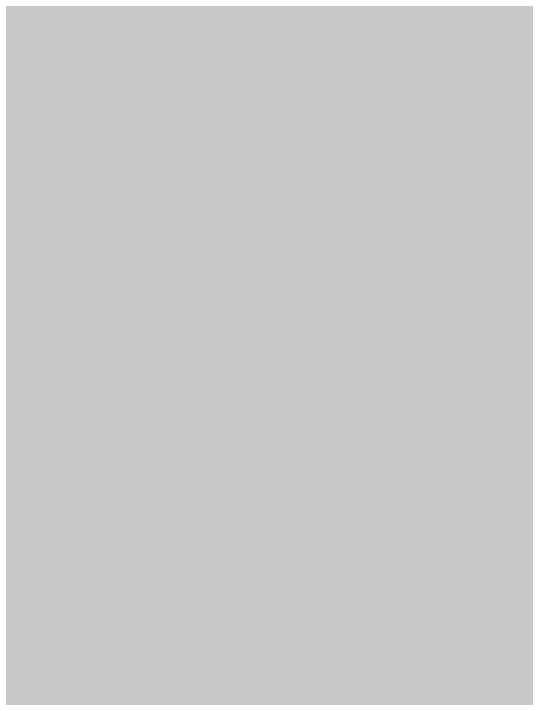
# Model space of a CAD drawing. Header units: inches. Extents: x -3 to 191, y -18 to 93.
# Drawn here: x 100.597 to 101.189, y 55.473 to 56.265 of the extents above; entities that cross this region are included whole.
import ezdxf

# ---------------------------------------------------------------- set-up
doc = ezdxf.new("R2010")
doc.units = ezdxf.units.IN
for name, color, linetype in [('Mechanical 13', 56, 'Continuous'), ('Top Layer', 1, 'Continuous'), ('Top Paste', 8, 'Continuous'), ('Top Solder', 216, 'Continuous')]:
    doc.layers.add(name, color=color, linetype=linetype)
doc.styles.add('Arial', font='', dxfattribs={"height": 0.2})
doc.styles.get('Arial').set_extended_font_data('Arial')

# ---------------------------------------------------------------- blocks, each defined once
blk = doc.blocks.new('CAP_0805_475')
at = {"layer": 'Top Layer'}
h = blk.add_hatch(color=1, dxfattribs=at)
edge = h.paths.add_edge_path()
edge.add_arc((0.618, 0.675), 0.175, 90, 180)
edge.add_line((0.443, 0.675), (0.443, -0.675))
edge.add_arc((0.618, -0.675), 0.175, 180, 270)
edge.add_line((0.618, -0.85), (1.668, -0.85))
edge.add_arc((1.668, -0.675), 0.175, 270, 360)
edge.add_line((1.843, -0.675), (1.843, 0.675))
edge.add_arc((1.668, 0.675), 0.175, 0, 90)
edge.add_line((1.668, 0.85), (0.618, 0.85))
at = {"layer": 'Top Paste'}
h = blk.add_hatch(color=8, dxfattribs=at)
edge = h.paths.add_edge_path()
edge.add_arc((0.618, 0.675), 0.175, 90, 180)
edge.add_line((0.443, 0.675), (0.443, -0.675))
edge.add_arc((0.618, -0.675), 0.175, 180, 270)
edge.add_line((0.618, -0.85), (1.668, -0.85))
edge.add_arc((1.668, -0.675), 0.175, 270, 360)
edge.add_line((1.843, -0.675), (1.843, 0.675))
edge.add_arc((1.668, 0.675), 0.175, 0, 90)
edge.add_line((1.668, 0.85), (0.618, 0.85))
at = {"layer": 'Top Solder'}
h = blk.add_hatch(color=216, dxfattribs=at)
edge = h.paths.add_edge_path()
edge.add_arc((0.618, 0.675), 0.2766, 90, 180)
edge.add_line((0.3414, 0.675), (0.3414, -0.675))
edge.add_arc((0.618, -0.675), 0.2766, 180, 270)
edge.add_line((0.618, -0.9516), (1.668, -0.9516))
edge.add_arc((1.668, -0.675), 0.2766, 270, 360)
edge.add_line((1.9446, -0.675), (1.9446, 0.675))
edge.add_arc((1.668, 0.675), 0.2766, 0, 90)
edge.add_line((1.668, 0.9516), (0.618, 0.9516))
at = {"layer": 'Mechanical 13', "style": 'Arial'}
blk.add_text('C50', height=1.000001, rotation=360, dxfattribs=at).set_placement((-1.3329, -0.49984))

msp = doc.modelspace()

# ---------------------------------------------------------------- linework, layer by layer
at = {"layer": 'Top Layer'}
for points in [[(100.89301, 56, 0.5, 0.5, 0), (101.14301, 55.75, 0.5, 0.5, 0)], [(101.14301, 55.75, 0.5, 0.5, 0), (102.16912, 55.75, 0.5, 0.5, 0)]]:
    msp.add_lwpolyline(points, format="xyseb", dxfattribs=at)
for points in [[(100.76801, 56, 0.25, 0.25, 1), (101.01801, 56, 0.25, 0.25, 1)], [(101.01801, 55.75, 0.25, 0.25, 1), (101.26801, 55.75, 0.25, 0.25, 1)], [(101.01801, 55.75, 0.25, 0.25, 1), (101.26801, 55.75, 0.25, 0.25, 1)]]:
    msp.add_lwpolyline(points, format="xyseb", close=True, dxfattribs=at)

# ---------------------------------------------------------------- block references
msp.add_blockref('CAP_0805_475', (99.75001, 56))

doc.saveas('drawing.dxf')
